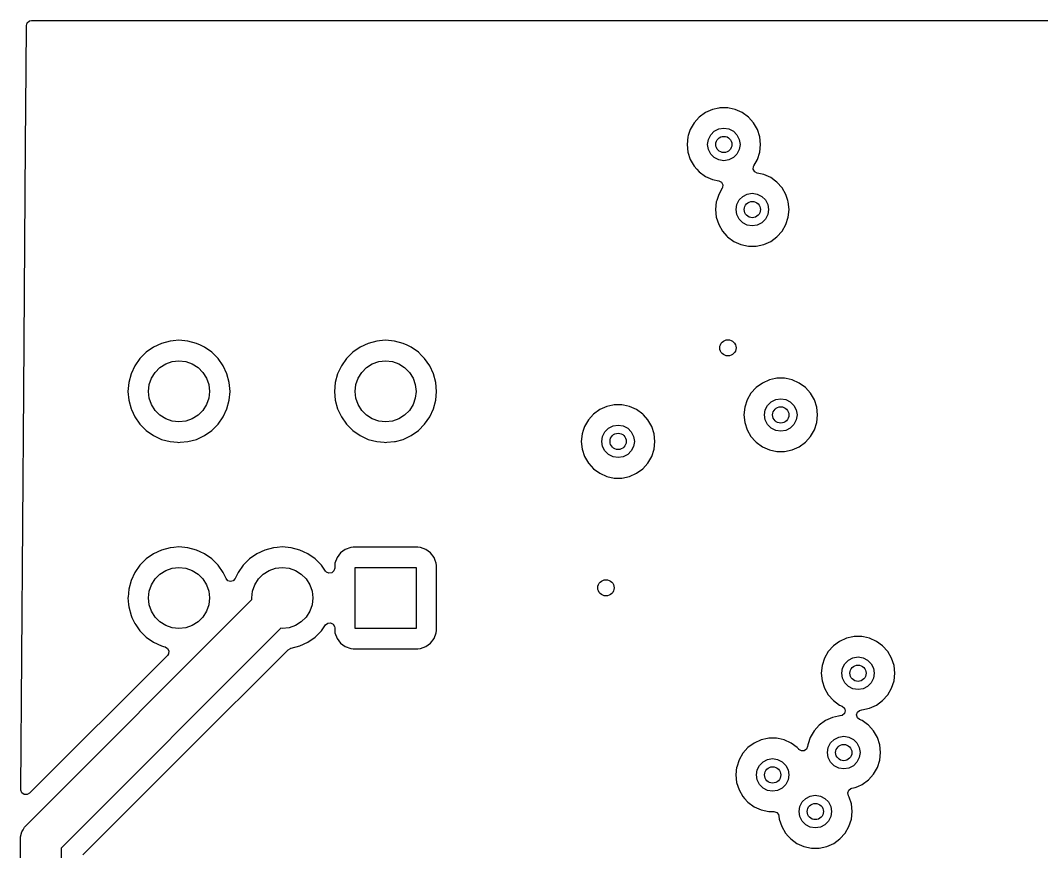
# Model space of a CAD drawing. Extents: x 0.53 to 4.07, y -3.29 to -0.61.
# Drawn here: x 0.531 to 1.52, y -1.417 to -0.612 of the extents above; entities that cross this region are included whole.
import ezdxf

# ---------------------------------------------------------------- set-up
doc = ezdxf.new("R2010")
doc.units = 0
doc.header["$MEASUREMENT"] = 0
doc.layers.add('BLACK', color=7, linetype='CONTINUOUS')

msp = doc.modelspace()

# ---------------------------------------------------------------- linework, layer by layer
at = {"layer": 'BLACK', "linetype": 'CONTINUOUS'}
for p, q in [((0.53806, -0.61444), (0.54015, -0.61265)), ((0.54015, -0.61265), (0.54215, -0.61222)), ((0.54215, -0.61222), (4.03239, -0.61222)), ((0.53697, -0.65945), (0.53727, -0.61707)), ((0.53727, -0.61707), (0.53806, -0.61444)), ((0.53645, -0.73228), (0.53697, -0.65945)), ((1.19477, -0.70141), (1.18875, -0.70579)), ((1.20158, -0.69838), (1.19477, -0.70141)), ((1.19477, -0.70141), (1.19477, -0.70141)), ((1.20759, -0.6971), (1.20158, -0.69838)), ((1.20158, -0.69838), (1.20158, -0.69838)), ((1.20887, -0.69683), (1.20759, -0.6971)), ((1.21632, -0.69683), (1.20887, -0.69683)), ((1.21787, -0.69716), (1.21632, -0.69683)), ((1.22361, -0.69838), (1.21787, -0.69716)), ((1.23042, -0.70141), (1.22361, -0.69838)), ((1.22361, -0.69838), (1.22361, -0.69838)), ((1.23645, -0.70579), (1.23042, -0.70141)), ((1.23042, -0.70141), (1.23042, -0.70141)), ((1.18376, -0.71133), (1.18003, -0.71778)), ((1.18875, -0.70579), (1.18376, -0.71133)), ((1.24144, -0.71133), (1.23645, -0.70579)), ((1.23645, -0.70579), (1.23645, -0.70579)), ((1.24516, -0.71778), (1.24144, -0.71133)), ((1.18003, -0.71778), (1.17811, -0.72371)), ((1.18003, -0.71778), (1.18003, -0.71778)), ((1.19986, -0.72303), (1.20334, -0.71954)), ((1.20334, -0.71954), (1.20773, -0.71731)), ((1.20773, -0.71731), (1.2126, -0.71654)), ((1.2126, -0.71654), (1.21746, -0.71731)), ((1.21746, -0.71731), (1.22185, -0.71954)), ((1.22185, -0.71954), (1.22534, -0.72303)), ((1.24747, -0.72487), (1.24516, -0.71778)), ((1.17773, -0.72487), (1.17695, -0.73228)), ((1.17811, -0.72371), (1.17773, -0.72487)), ((1.19685, -0.73228), (1.19762, -0.72742)), ((1.19762, -0.72742), (1.19986, -0.72303)), ((1.22534, -0.72303), (1.22758, -0.72742)), ((1.22758, -0.72742), (1.22835, -0.73228)), ((1.24825, -0.73228), (1.24747, -0.72487)), ((0.53475, -0.97126), (0.53645, -0.73228)), ((1.17695, -0.73228), (1.17773, -0.7397)), ((1.17773, -0.7397), (1.17773, -0.7397)), ((1.17773, -0.7397), (1.18003, -0.74678)), ((1.19762, -0.73715), (1.19685, -0.73228)), ((1.19986, -0.74154), (1.19762, -0.73715)), ((1.20334, -0.74502), (1.19986, -0.74154)), ((1.22534, -0.74154), (1.22185, -0.74502)), ((1.22758, -0.73715), (1.22534, -0.74154)), ((1.22835, -0.73228), (1.22758, -0.73715)), ((1.24516, -0.74678), (1.24747, -0.7397)), ((1.24747, -0.7397), (1.24825, -0.73228)), ((1.18003, -0.74678), (1.18003, -0.74678)), ((1.18003, -0.74678), (1.18376, -0.75324)), ((1.20773, -0.74726), (1.20334, -0.74502)), ((1.2126, -0.74803), (1.20773, -0.74726)), ((1.21746, -0.74726), (1.2126, -0.74803)), ((1.22185, -0.74502), (1.21746, -0.74726)), ((1.24168, -0.75282), (1.24516, -0.74678)), ((1.18376, -0.75324), (1.18654, -0.75632)), ((1.18654, -0.75632), (1.18875, -0.75878)), ((1.18875, -0.75878), (1.19477, -0.76316)), ((1.24114, -0.75632), (1.24132, -0.75358)), ((1.24247, -0.75873), (1.24114, -0.75632)), ((1.24132, -0.75358), (1.24168, -0.75282)), ((1.24489, -0.76004), (1.24247, -0.75873)), ((1.25117, -0.76137), (1.24489, -0.76004)), ((1.19477, -0.76316), (1.19477, -0.76316)), ((1.19477, -0.76316), (1.20158, -0.76619)), ((1.20158, -0.76619), (1.20158, -0.76619)), ((1.20158, -0.76619), (1.20158, -0.76619)), ((1.20158, -0.76619), (1.20786, -0.76752)), ((1.20786, -0.76752), (1.21029, -0.76883)), ((1.21029, -0.76883), (1.21161, -0.77124)), ((1.25798, -0.7644), (1.25117, -0.76137)), ((1.25117, -0.76137), (1.25117, -0.76137)), ((1.26257, -0.76774), (1.25798, -0.7644)), ((1.25798, -0.7644), (1.25798, -0.7644)), ((1.26401, -0.76878), (1.26257, -0.76774)), ((1.269, -0.77432), (1.26401, -0.76878)), ((1.20759, -0.78078), (1.20569, -0.78661)), ((1.21108, -0.77474), (1.20759, -0.78078)), ((1.20759, -0.78078), (1.20759, -0.78078)), ((1.21143, -0.77398), (1.21108, -0.77474)), ((1.21161, -0.77124), (1.21143, -0.77398)), ((1.2309, -0.78254), (1.23529, -0.7803)), ((1.23529, -0.7803), (1.24016, -0.77953)), ((1.24016, -0.77953), (1.24502, -0.7803)), ((1.24502, -0.7803), (1.24941, -0.78254)), ((1.27272, -0.78078), (1.269, -0.77432)), ((1.27462, -0.78661), (1.27272, -0.78078)), ((1.20529, -0.78786), (1.20451, -0.79528)), ((1.20569, -0.78661), (1.20529, -0.78786)), ((1.22441, -0.79528), (1.22518, -0.79041)), ((1.22518, -0.79041), (1.22742, -0.78602)), ((1.22742, -0.78602), (1.2309, -0.78254)), ((1.24941, -0.78254), (1.2529, -0.78602)), ((1.2529, -0.78602), (1.25513, -0.79041)), ((1.25513, -0.79041), (1.25591, -0.79528)), ((1.27503, -0.78786), (1.27462, -0.78661)), ((1.27581, -0.79528), (1.27503, -0.78786)), ((1.20451, -0.79528), (1.20529, -0.80269)), ((1.22518, -0.80014), (1.22441, -0.79528)), ((1.22742, -0.80453), (1.22518, -0.80014)), ((1.25513, -0.80014), (1.2529, -0.80453)), ((1.25591, -0.79528), (1.25513, -0.80014)), ((1.27503, -0.80269), (1.27581, -0.79528)), ((1.20529, -0.80269), (1.20529, -0.80269)), ((1.20529, -0.80269), (1.20759, -0.80977)), ((1.20759, -0.80977), (1.20759, -0.80977)), ((1.20759, -0.80977), (1.21132, -0.81623)), ((1.2309, -0.80802), (1.22742, -0.80453)), ((1.23529, -0.81025), (1.2309, -0.80802)), ((1.24016, -0.81102), (1.23529, -0.81025)), ((1.24502, -0.81025), (1.24016, -0.81102)), ((1.24941, -0.80802), (1.24502, -0.81025)), ((1.2529, -0.80453), (1.24941, -0.80802)), ((1.269, -0.81623), (1.27272, -0.80977)), ((1.27272, -0.80977), (1.27503, -0.80269)), ((1.21132, -0.81623), (1.21561, -0.82099)), ((1.26401, -0.82177), (1.269, -0.81623)), ((1.21561, -0.82099), (1.2163, -0.82177)), ((1.2163, -0.82177), (1.22233, -0.82615)), ((1.22233, -0.82615), (1.22233, -0.82615)), ((1.22233, -0.82615), (1.22914, -0.82918)), ((1.22914, -0.82918), (1.22914, -0.82918)), ((1.22914, -0.82918), (1.23643, -0.83073)), ((1.24388, -0.83073), (1.25117, -0.82918)), ((1.25117, -0.82918), (1.25798, -0.82615)), ((1.25798, -0.82615), (1.26401, -0.82177)), ((1.23643, -0.83073), (1.23643, -0.83073)), ((1.23643, -0.83073), (1.24388, -0.83073)), ((1.24388, -0.83073), (1.24388, -0.83073)), ((0.66033, -0.92846), (0.65327, -0.9334)), ((0.66814, -0.92482), (0.66033, -0.92846)), ((0.66033, -0.92846), (0.66033, -0.92846)), ((0.67646, -0.92259), (0.66814, -0.92482)), ((0.66814, -0.92482), (0.66814, -0.92482)), ((0.67932, -0.92234), (0.67646, -0.92259)), ((0.67646, -0.92259), (0.67646, -0.92259)), ((0.68504, -0.92184), (0.67932, -0.92234)), ((0.69362, -0.92259), (0.68504, -0.92184)), ((0.68504, -0.92184), (0.68504, -0.92184)), ((0.70194, -0.92482), (0.69362, -0.92259)), ((0.70585, -0.92664), (0.70194, -0.92482)), ((0.70194, -0.92482), (0.70194, -0.92482)), ((0.70194, -0.92482), (0.70194, -0.92482)), ((0.70975, -0.92846), (0.70585, -0.92664)), ((0.71681, -0.9334), (0.70975, -0.92846)), ((0.70975, -0.92846), (0.70975, -0.92846)), ((0.70975, -0.92846), (0.70975, -0.92846)), ((0.86033, -0.92846), (0.85327, -0.9334)), ((0.86814, -0.92482), (0.86033, -0.92846)), ((0.86033, -0.92846), (0.86033, -0.92846)), ((0.87646, -0.92259), (0.86814, -0.92482)), ((0.86814, -0.92482), (0.86814, -0.92482)), ((0.87932, -0.92234), (0.87646, -0.92259)), ((0.87646, -0.92259), (0.87646, -0.92259)), ((0.88504, -0.92184), (0.87932, -0.92234)), ((0.89362, -0.92259), (0.88504, -0.92184)), ((0.88504, -0.92184), (0.88504, -0.92184)), ((0.90194, -0.92482), (0.89362, -0.92259)), ((0.90585, -0.92664), (0.90194, -0.92482)), ((0.90194, -0.92482), (0.90194, -0.92482)), ((0.90194, -0.92482), (0.90194, -0.92482)), ((0.90975, -0.92846), (0.90585, -0.92664)), ((0.91681, -0.9334), (0.90975, -0.92846)), ((0.90975, -0.92846), (0.90975, -0.92846)), ((0.90975, -0.92846), (0.90975, -0.92846)), ((0.65327, -0.9334), (0.64718, -0.93949)), ((0.71998, -0.93658), (0.71681, -0.9334)), ((0.7229, -0.93949), (0.71998, -0.93658)), ((0.85327, -0.9334), (0.84718, -0.93949)), ((0.91998, -0.93658), (0.91681, -0.9334)), ((0.9229, -0.93949), (0.91998, -0.93658)), ((0.64224, -0.94655), (0.6386, -0.95436)), ((0.64718, -0.93949), (0.64224, -0.94655)), ((0.64224, -0.94655), (0.64224, -0.94655)), ((0.66195, -0.95285), (0.66663, -0.94817)), ((0.66663, -0.94817), (0.67223, -0.94466)), ((0.67223, -0.94466), (0.67847, -0.94247)), ((0.67847, -0.94247), (0.68504, -0.94173)), ((0.68504, -0.94173), (0.69161, -0.94247)), ((0.69161, -0.94247), (0.69785, -0.94466)), ((0.69785, -0.94466), (0.70345, -0.94817)), ((0.70345, -0.94817), (0.70812, -0.95285)), ((0.72784, -0.94655), (0.7229, -0.93949)), ((0.73148, -0.95436), (0.72784, -0.94655)), ((0.72784, -0.94655), (0.72784, -0.94655)), ((0.72784, -0.94655), (0.72784, -0.94655)), ((0.84224, -0.94655), (0.8386, -0.95436)), ((0.84718, -0.93949), (0.84224, -0.94655)), ((0.84224, -0.94655), (0.84224, -0.94655)), ((0.86195, -0.95285), (0.86663, -0.94817)), ((0.86663, -0.94817), (0.87223, -0.94466)), ((0.87223, -0.94466), (0.87847, -0.94247)), ((0.87847, -0.94247), (0.88504, -0.94173)), ((0.88504, -0.94173), (0.89161, -0.94247)), ((0.89161, -0.94247), (0.89785, -0.94466)), ((0.89785, -0.94466), (0.90345, -0.94817)), ((0.90345, -0.94817), (0.90812, -0.95285)), ((0.92784, -0.94655), (0.9229, -0.93949)), ((0.93148, -0.95436), (0.92784, -0.94655)), ((0.92784, -0.94655), (0.92784, -0.94655)), ((0.92784, -0.94655), (0.92784, -0.94655)), ((0.6386, -0.95436), (0.63637, -0.96268)), ((0.6386, -0.95436), (0.6386, -0.95436)), ((0.65625, -0.96469), (0.65844, -0.95845)), ((0.65844, -0.95845), (0.66195, -0.95285)), ((0.70812, -0.95285), (0.71164, -0.95845)), ((0.71164, -0.95845), (0.71383, -0.96469)), ((0.73371, -0.96268), (0.73148, -0.95436)), ((0.8386, -0.95436), (0.83637, -0.96268)), ((0.8386, -0.95436), (0.8386, -0.95436)), ((0.85625, -0.96469), (0.85844, -0.95845)), ((0.85844, -0.95845), (0.86195, -0.95285)), ((0.90812, -0.95285), (0.91164, -0.95845)), ((0.91164, -0.95845), (0.91383, -0.96469)), ((0.93371, -0.96268), (0.93148, -0.95436)), ((1.26271, -0.95891), (1.2567, -0.96019)), ((1.26399, -0.95864), (1.26271, -0.95891)), ((1.27144, -0.95864), (1.26399, -0.95864)), ((1.27299, -0.95897), (1.27144, -0.95864)), ((1.27873, -0.96019), (1.27299, -0.95897)), ((0.63637, -0.96268), (0.63562, -0.97126)), ((0.63637, -0.96268), (0.63637, -0.96268)), ((0.65551, -0.97126), (0.65625, -0.96469)), ((0.71383, -0.96469), (0.71457, -0.97126)), ((0.73446, -0.97126), (0.73371, -0.96268)), ((0.83637, -0.96268), (0.83562, -0.97126)), ((0.83637, -0.96268), (0.83637, -0.96268)), ((0.85551, -0.97126), (0.85625, -0.96469)), ((0.91383, -0.96469), (0.91457, -0.97126)), ((0.93446, -0.97126), (0.93371, -0.96268)), ((1.24386, -0.9676), (1.23888, -0.97314)), ((1.24989, -0.96322), (1.24386, -0.9676)), ((1.2567, -0.96019), (1.24989, -0.96322)), ((1.24989, -0.96322), (1.24989, -0.96322)), ((1.2567, -0.96019), (1.2567, -0.96019)), ((1.28554, -0.96322), (1.27873, -0.96019)), ((1.27873, -0.96019), (1.27873, -0.96019)), ((1.29157, -0.9676), (1.28554, -0.96322)), ((1.28554, -0.96322), (1.28554, -0.96322)), ((1.29656, -0.97314), (1.29157, -0.9676)), ((1.29157, -0.9676), (1.29157, -0.9676)), ((0.53201, -1.35677), (0.53475, -0.97126)), ((0.63562, -0.97126), (0.63637, -0.97984)), ((0.63562, -0.97126), (0.63562, -0.97126)), ((0.65625, -0.97783), (0.65551, -0.97126)), ((0.65844, -0.98407), (0.65625, -0.97783)), ((0.71383, -0.97783), (0.71164, -0.98407)), ((0.71457, -0.97126), (0.71383, -0.97783)), ((0.73371, -0.97984), (0.73446, -0.97126)), ((0.73446, -0.97126), (0.73446, -0.97126)), ((0.83562, -0.97126), (0.83637, -0.97984)), ((0.83562, -0.97126), (0.83562, -0.97126)), ((0.85625, -0.97783), (0.85551, -0.97126)), ((0.85844, -0.98407), (0.85625, -0.97783)), ((0.91383, -0.97783), (0.91164, -0.98407)), ((0.91457, -0.97126), (0.91383, -0.97783)), ((0.93371, -0.97984), (0.93446, -0.97126)), ((1.23888, -0.97314), (1.23515, -0.9796)), ((1.26285, -0.97912), (1.26772, -0.97835)), ((1.26772, -0.97835), (1.27258, -0.97912)), ((1.30028, -0.9796), (1.29656, -0.97314)), ((0.63637, -0.97984), (0.63637, -0.97984)), ((0.63637, -0.97984), (0.6386, -0.98816)), ((0.6386, -0.98816), (0.6386, -0.98816)), ((0.6386, -0.98816), (0.6386, -0.98816)), ((0.6386, -0.98816), (0.6389, -0.98881)), ((0.66195, -0.98967), (0.65844, -0.98407)), ((0.71164, -0.98407), (0.70812, -0.98967)), ((0.72784, -0.99597), (0.73148, -0.98816)), ((0.73148, -0.98816), (0.73371, -0.97984)), ((0.83637, -0.97984), (0.83637, -0.97984)), ((0.83637, -0.97984), (0.8386, -0.98816)), ((0.8386, -0.98816), (0.8386, -0.98816)), ((0.8386, -0.98816), (0.8386, -0.98816)), ((0.8386, -0.98816), (0.8389, -0.98881)), ((0.86195, -0.98967), (0.85844, -0.98407)), ((0.91164, -0.98407), (0.90812, -0.98967)), ((0.92784, -0.99597), (0.93148, -0.98816)), ((0.93148, -0.98816), (0.93371, -0.97984)), ((1.09922, -0.98578), (1.09241, -0.98881)), ((1.10523, -0.9845), (1.09922, -0.98578)), ((1.09922, -0.98578), (1.09922, -0.98578)), ((1.10651, -0.98423), (1.10523, -0.9845)), ((1.11396, -0.98423), (1.10651, -0.98423)), ((1.11551, -0.98456), (1.11396, -0.98423)), ((1.12125, -0.98578), (1.11551, -0.98456)), ((1.12806, -0.98881), (1.12125, -0.98578)), ((1.12125, -0.98578), (1.12125, -0.98578)), ((1.23285, -0.98668), (1.23207, -0.99409)), ((1.23287, -0.98661), (1.23285, -0.98668)), ((1.23515, -0.9796), (1.23287, -0.98661)), ((1.23515, -0.9796), (1.23515, -0.9796)), ((1.25274, -0.98923), (1.25498, -0.98484)), ((1.25498, -0.98484), (1.25846, -0.98135)), ((1.25846, -0.98135), (1.26285, -0.97912)), ((1.27258, -0.97912), (1.27697, -0.98135)), ((1.27697, -0.98135), (1.28046, -0.98484)), ((1.28046, -0.98484), (1.28269, -0.98923)), ((1.30259, -0.98668), (1.30028, -0.9796)), ((1.30336, -0.99409), (1.30259, -0.98668)), ((0.6389, -0.98881), (0.64224, -0.99597)), ((0.64224, -0.99597), (0.64224, -0.99597)), ((0.64224, -0.99597), (0.64718, -1.00303)), ((0.66663, -0.99435), (0.66195, -0.98967)), ((0.67223, -0.99786), (0.66663, -0.99435)), ((0.67847, -1.00005), (0.67223, -0.99786)), ((0.69785, -0.99786), (0.69161, -1.00005)), ((0.70345, -0.99435), (0.69785, -0.99786)), ((0.70812, -0.98967), (0.70345, -0.99435)), ((0.7229, -1.00303), (0.72784, -0.99597)), ((0.8389, -0.98881), (0.84224, -0.99597)), ((0.84224, -0.99597), (0.84224, -0.99597)), ((0.84224, -0.99597), (0.84718, -1.00303)), ((0.86663, -0.99435), (0.86195, -0.98967)), ((0.87223, -0.99786), (0.86663, -0.99435)), ((0.87847, -1.00005), (0.87223, -0.99786)), ((0.89785, -0.99786), (0.89161, -1.00005)), ((0.90345, -0.99435), (0.89785, -0.99786)), ((0.90812, -0.98967), (0.90345, -0.99435)), ((0.9229, -1.00303), (0.92784, -0.99597)), ((1.08638, -0.99319), (1.0814, -0.99873)), ((1.09241, -0.98881), (1.08638, -0.99319)), ((1.09241, -0.98881), (1.09241, -0.98881)), ((1.13409, -0.99319), (1.12806, -0.98881)), ((1.12806, -0.98881), (1.12806, -0.98881)), ((1.1349, -0.99409), (1.13409, -0.99319)), ((1.13409, -0.99319), (1.13409, -0.99319)), ((1.13908, -0.99873), (1.1349, -0.99409)), ((1.23207, -0.99409), (1.23285, -1.00151)), ((1.25197, -0.99409), (1.25274, -0.98923)), ((1.25274, -0.99896), (1.25197, -0.99409)), ((1.28269, -0.98923), (1.28346, -0.99409)), ((1.28346, -0.99409), (1.28269, -0.99896)), ((1.30259, -1.00151), (1.30336, -0.99409)), ((0.64718, -1.00303), (0.65327, -1.00912)), ((0.68504, -1.00079), (0.67847, -1.00005)), ((0.69161, -1.00005), (0.68504, -1.00079)), ((0.71681, -1.00912), (0.7229, -1.00303)), ((0.84718, -1.00303), (0.85327, -1.00912)), ((0.88504, -1.00079), (0.87847, -1.00005)), ((0.89161, -1.00005), (0.88504, -1.00079)), ((0.91681, -1.00912), (0.9229, -1.00303)), ((1.07767, -1.00519), (1.07639, -1.00912)), ((1.0814, -0.99873), (1.07767, -1.00519)), ((1.07767, -1.00519), (1.07767, -1.00519)), ((1.0975, -1.01043), (1.10098, -1.00694)), ((1.10098, -1.00694), (1.10537, -1.00471)), ((1.10537, -1.00471), (1.11024, -1.00394)), ((1.11024, -1.00394), (1.1151, -1.00471)), ((1.1151, -1.00471), (1.11949, -1.00694)), ((1.11949, -1.00694), (1.12298, -1.01043)), ((1.1428, -1.00519), (1.13908, -0.99873)), ((1.14511, -1.01227), (1.1428, -1.00519)), ((1.23285, -1.00151), (1.23285, -1.00151)), ((1.23285, -1.00151), (1.23515, -1.00859)), ((1.25498, -1.00335), (1.25274, -0.99896)), ((1.25846, -1.00683), (1.25498, -1.00335)), ((1.26285, -1.00907), (1.25846, -1.00683)), ((1.27697, -1.00683), (1.27258, -1.00907)), ((1.28046, -1.00335), (1.27697, -1.00683)), ((1.28269, -0.99896), (1.28046, -1.00335)), ((1.30028, -1.00859), (1.30259, -1.00151)), ((0.65327, -1.00912), (0.66033, -1.01406)), ((0.66033, -1.01406), (0.66814, -1.0177)), ((0.66814, -1.0177), (0.67646, -1.01993)), ((0.69362, -1.01993), (0.70194, -1.0177)), ((0.70194, -1.0177), (0.70975, -1.01406)), ((0.70975, -1.01406), (0.71681, -1.00912)), ((0.85327, -1.00912), (0.86033, -1.01406)), ((0.86033, -1.01406), (0.86814, -1.0177)), ((0.86814, -1.0177), (0.87646, -1.01993)), ((0.89453, -1.01969), (0.90194, -1.0177)), ((0.90194, -1.0177), (0.90975, -1.01406)), ((0.90975, -1.01406), (0.91681, -1.00912)), ((1.07537, -1.01227), (1.07459, -1.01969)), ((1.07639, -1.00912), (1.07537, -1.01227)), ((1.09449, -1.01969), (1.09526, -1.01482)), ((1.09526, -1.01482), (1.0975, -1.01043)), ((1.12298, -1.01043), (1.12521, -1.01482)), ((1.12521, -1.01482), (1.12598, -1.01969)), ((1.14588, -1.01969), (1.14511, -1.01227)), ((1.23515, -1.00859), (1.23515, -1.00859)), ((1.23515, -1.00859), (1.23888, -1.01505)), ((1.23888, -1.01505), (1.24327, -1.01993)), ((1.26772, -1.00984), (1.26285, -1.00907)), ((1.27258, -1.00907), (1.26772, -1.00984)), ((1.29157, -1.02059), (1.29656, -1.01505)), ((1.29656, -1.01505), (1.30028, -1.00859)), ((0.67646, -1.01993), (0.68366, -1.02056)), ((0.68366, -1.02056), (0.68504, -1.02068)), ((0.68504, -1.02068), (0.68615, -1.02058)), ((0.68504, -1.02068), (0.68504, -1.02068)), ((0.68504, -1.02068), (0.68504, -1.02068)), ((0.68615, -1.02058), (0.69362, -1.01993)), ((0.87646, -1.01993), (0.88366, -1.02056)), ((0.88366, -1.02056), (0.88504, -1.02068)), ((0.88504, -1.02068), (0.88615, -1.02058)), ((0.88504, -1.02068), (0.88504, -1.02068)), ((0.88504, -1.02068), (0.88504, -1.02068)), ((0.88615, -1.02058), (0.89362, -1.01993)), ((0.89362, -1.01993), (0.89453, -1.01969)), ((1.07459, -1.01969), (1.07537, -1.0271)), ((1.07537, -1.0271), (1.07537, -1.0271)), ((1.07537, -1.0271), (1.07767, -1.03418)), ((1.09526, -1.02455), (1.09449, -1.01969)), ((1.0975, -1.02894), (1.09526, -1.02455)), ((1.12521, -1.02455), (1.12298, -1.02894)), ((1.12598, -1.01969), (1.12521, -1.02455)), ((1.1428, -1.03418), (1.14511, -1.0271)), ((1.14511, -1.0271), (1.14588, -1.01969)), ((1.24327, -1.01993), (1.24386, -1.02059)), ((1.24386, -1.02059), (1.24989, -1.02497)), ((1.24989, -1.02497), (1.24989, -1.02497)), ((1.24989, -1.02497), (1.2567, -1.028)), ((1.2567, -1.028), (1.2567, -1.028)), ((1.2567, -1.028), (1.26399, -1.02955)), ((1.27144, -1.02955), (1.27873, -1.028)), ((1.27873, -1.028), (1.28554, -1.02497)), ((1.28554, -1.02497), (1.29157, -1.02059)), ((1.07767, -1.03418), (1.07767, -1.03418)), ((1.07767, -1.03418), (1.0814, -1.04064)), ((1.10098, -1.03243), (1.0975, -1.02894)), ((1.10537, -1.03466), (1.10098, -1.03243)), ((1.11024, -1.03543), (1.10537, -1.03466)), ((1.1151, -1.03466), (1.11024, -1.03543)), ((1.11949, -1.03243), (1.1151, -1.03466)), ((1.12298, -1.02894), (1.11949, -1.03243)), ((1.13908, -1.04064), (1.1428, -1.03418)), ((1.26399, -1.02955), (1.26399, -1.02955)), ((1.26399, -1.02955), (1.27144, -1.02955)), ((1.27144, -1.02955), (1.27144, -1.02955)), ((1.0814, -1.04064), (1.08176, -1.04104)), ((1.08176, -1.04104), (1.08638, -1.04618)), ((1.08638, -1.04618), (1.09241, -1.05056)), ((1.12806, -1.05056), (1.13409, -1.04618)), ((1.13409, -1.04618), (1.13908, -1.04064)), ((1.09241, -1.05056), (1.09241, -1.05056)), ((1.09241, -1.05056), (1.09922, -1.05359)), ((1.09922, -1.05359), (1.09922, -1.05359)), ((1.09922, -1.05359), (1.10651, -1.05514)), ((1.10651, -1.05514), (1.10651, -1.05514)), ((1.10651, -1.05514), (1.11396, -1.05514)), ((1.11396, -1.05514), (1.12125, -1.05359)), ((1.11396, -1.05514), (1.11396, -1.05514)), ((1.12125, -1.05359), (1.12806, -1.05056)), ((0.66814, -1.12482), (0.66033, -1.12846)), ((0.67646, -1.12259), (0.66814, -1.12482)), ((0.66814, -1.12482), (0.66814, -1.12482)), ((0.68001, -1.12228), (0.67646, -1.12259)), ((0.67646, -1.12259), (0.67646, -1.12259)), ((0.68504, -1.12184), (0.68001, -1.12228)), ((0.69362, -1.12259), (0.68504, -1.12184)), ((0.68504, -1.12184), (0.68504, -1.12184)), ((0.70194, -1.12482), (0.69362, -1.12259)), ((0.70553, -1.12649), (0.70194, -1.12482)), ((0.70194, -1.12482), (0.70194, -1.12482)), ((0.70194, -1.12482), (0.70194, -1.12482)), ((0.70975, -1.12846), (0.70553, -1.12649)), ((0.76814, -1.12482), (0.76033, -1.12846)), ((0.77646, -1.12259), (0.76814, -1.12482)), ((0.76814, -1.12482), (0.76814, -1.12482)), ((0.78001, -1.12228), (0.77646, -1.12259)), ((0.77646, -1.12259), (0.77646, -1.12259)), ((0.78504, -1.12184), (0.78001, -1.12228)), ((0.79362, -1.12259), (0.78504, -1.12184)), ((0.78504, -1.12184), (0.78504, -1.12184)), ((0.80194, -1.12482), (0.79362, -1.12259)), ((0.80553, -1.12649), (0.80194, -1.12482)), ((0.80194, -1.12482), (0.80194, -1.12482)), ((0.80194, -1.12482), (0.80194, -1.12482)), ((0.80975, -1.12846), (0.80553, -1.12649)), ((0.84597, -1.12426), (0.84144, -1.12766)), ((0.85128, -1.12228), (0.84597, -1.12426)), ((0.84597, -1.12426), (0.84597, -1.12426)), ((0.85363, -1.12203), (0.85128, -1.12228)), ((0.91645, -1.12203), (0.85363, -1.12203)), ((0.85363, -1.12203), (0.85363, -1.12203)), ((0.9188, -1.12228), (0.91645, -1.12203)), ((0.91645, -1.12203), (0.91645, -1.12203)), ((0.91645, -1.12203), (0.91645, -1.12203)), ((0.91645, -1.12203), (0.91645, -1.12203)), ((0.92411, -1.12426), (0.9188, -1.12228)), ((0.9188, -1.12228), (0.9188, -1.12228)), ((0.92864, -1.12766), (0.92411, -1.12426)), ((0.92411, -1.12426), (0.92411, -1.12426)), ((0.65327, -1.1334), (0.64718, -1.13949)), ((0.66033, -1.12846), (0.65327, -1.1334)), ((0.66033, -1.12846), (0.66033, -1.12846)), ((0.71681, -1.1334), (0.70975, -1.12846)), ((0.70975, -1.12846), (0.70975, -1.12846)), ((0.70975, -1.12846), (0.70975, -1.12846)), ((0.71998, -1.13658), (0.71681, -1.1334)), ((0.7229, -1.13949), (0.71998, -1.13658)), ((0.75327, -1.1334), (0.74718, -1.13949)), ((0.76033, -1.12846), (0.75327, -1.1334)), ((0.76033, -1.12846), (0.76033, -1.12846)), ((0.81681, -1.1334), (0.80975, -1.12846)), ((0.80975, -1.12846), (0.80975, -1.12846)), ((0.80975, -1.12846), (0.80975, -1.12846)), ((0.81998, -1.13658), (0.81681, -1.1334)), ((0.8229, -1.13949), (0.81998, -1.13658)), ((0.83804, -1.13219), (0.83606, -1.1375)), ((0.84144, -1.12766), (0.83804, -1.13219)), ((0.83804, -1.13219), (0.83804, -1.13219)), ((0.84144, -1.12766), (0.84144, -1.12766)), ((0.93204, -1.13219), (0.92864, -1.12766)), ((0.92864, -1.12766), (0.92864, -1.12766)), ((0.93305, -1.13491), (0.93204, -1.13219)), ((0.93204, -1.13219), (0.93204, -1.13219)), ((0.93402, -1.1375), (0.93305, -1.13491)), ((0.64224, -1.14655), (0.6386, -1.15436)), ((0.64718, -1.13949), (0.64224, -1.14655)), ((0.64224, -1.14655), (0.64224, -1.14655)), ((0.66663, -1.14817), (0.67223, -1.14466)), ((0.67223, -1.14466), (0.67847, -1.14247)), ((0.67847, -1.14247), (0.68504, -1.14173)), ((0.68504, -1.14173), (0.69161, -1.14247)), ((0.69161, -1.14247), (0.69785, -1.14466)), ((0.69785, -1.14466), (0.70345, -1.14817)), ((0.72784, -1.14655), (0.7229, -1.13949)), ((0.72816, -1.14724), (0.72784, -1.14655)), ((0.72784, -1.14655), (0.72784, -1.14655)), ((0.72784, -1.14655), (0.72784, -1.14655)), ((0.74224, -1.14655), (0.73946, -1.1525)), ((0.74718, -1.13949), (0.74224, -1.14655)), ((0.74224, -1.14655), (0.74224, -1.14655)), ((0.76663, -1.14817), (0.77223, -1.14466)), ((0.77223, -1.14466), (0.77847, -1.14247)), ((0.77847, -1.14247), (0.78504, -1.14173)), ((0.78504, -1.14173), (0.79161, -1.14247)), ((0.79161, -1.14247), (0.79785, -1.14466)), ((0.79785, -1.14466), (0.80345, -1.14817)), ((0.82693, -1.14525), (0.8229, -1.13949)), ((0.82773, -1.14614), (0.82693, -1.14525)), ((0.83023, -1.14728), (0.82773, -1.14614)), ((0.83295, -1.14689), (0.83023, -1.14728)), ((0.83503, -1.14509), (0.83295, -1.14689)), ((0.83581, -1.14245), (0.83503, -1.14509)), ((0.83587, -1.13922), (0.83581, -1.13985)), ((0.83581, -1.13985), (0.83581, -1.13985)), ((0.83581, -1.13985), (0.83581, -1.14245)), ((0.83606, -1.1375), (0.83587, -1.13922)), ((0.85551, -1.20079), (0.85551, -1.14173)), ((0.85551, -1.14173), (0.91457, -1.14173)), ((0.91457, -1.14173), (0.91457, -1.20079)), ((0.93427, -1.13985), (0.93402, -1.1375)), ((0.93427, -1.20267), (0.93427, -1.13985)), ((0.6386, -1.15436), (0.63637, -1.16268)), ((0.6386, -1.15436), (0.6386, -1.15436)), ((0.65844, -1.15845), (0.66195, -1.15285)), ((0.66195, -1.15285), (0.66663, -1.14817)), ((0.70345, -1.14817), (0.70812, -1.15285)), ((0.70812, -1.15285), (0.71164, -1.15845)), ((0.73061, -1.1525), (0.72816, -1.14724)), ((0.73237, -1.15453), (0.73061, -1.1525)), ((0.735, -1.15532), (0.73237, -1.15453)), ((0.73765, -1.15457), (0.735, -1.15532)), ((0.73946, -1.1525), (0.73765, -1.15457)), ((0.75844, -1.15845), (0.76195, -1.15285)), ((0.76195, -1.15285), (0.76663, -1.14817)), ((0.80345, -1.14817), (0.80812, -1.15285)), ((0.80812, -1.15285), (0.81164, -1.15845)), ((0.63637, -1.16268), (0.63568, -1.17054)), ((0.63637, -1.16268), (0.63637, -1.16268)), ((0.65551, -1.17126), (0.65625, -1.16469)), ((0.65625, -1.16469), (0.65844, -1.15845)), ((0.71164, -1.15845), (0.71383, -1.16469)), ((0.71383, -1.16469), (0.71457, -1.17126)), ((0.75551, -1.17126), (0.75625, -1.16469)), ((0.75625, -1.16469), (0.75844, -1.15845)), ((0.81164, -1.15845), (0.81383, -1.16469)), ((0.81383, -1.16469), (0.81457, -1.17126)), ((0.53726, -1.3912), (0.75568, -1.17278)), ((0.63568, -1.17054), (0.63562, -1.17126)), ((0.63562, -1.17126), (0.63617, -1.17758)), ((0.65625, -1.17783), (0.65551, -1.17126)), ((0.71457, -1.17126), (0.71383, -1.17783)), ((0.75568, -1.17278), (0.75551, -1.17126)), ((0.81457, -1.17126), (0.81383, -1.17783)), ((0.63617, -1.17758), (0.63637, -1.17984)), ((0.63637, -1.17984), (0.63637, -1.17984)), ((0.63637, -1.17984), (0.6386, -1.18816)), ((0.65844, -1.18407), (0.65625, -1.17783)), ((0.66195, -1.18967), (0.65844, -1.18407)), ((0.71164, -1.18407), (0.70812, -1.18967)), ((0.71383, -1.17783), (0.71164, -1.18407)), ((0.81164, -1.18407), (0.80812, -1.18967)), ((0.81383, -1.17783), (0.81164, -1.18407)), ((0.6386, -1.18816), (0.6386, -1.18816)), ((0.6386, -1.18816), (0.6386, -1.18816)), ((0.6386, -1.18816), (0.6395, -1.1901)), ((0.6395, -1.1901), (0.64224, -1.19597)), ((0.64224, -1.19597), (0.64323, -1.19738)), ((0.66663, -1.19435), (0.66195, -1.18967)), ((0.67223, -1.19786), (0.66663, -1.19435)), ((0.70345, -1.19435), (0.69785, -1.19786)), ((0.70812, -1.18967), (0.70345, -1.19435)), ((0.80345, -1.19435), (0.79785, -1.19786)), ((0.80812, -1.18967), (0.80345, -1.19435)), ((0.82693, -1.19727), (0.82907, -1.19556)), ((0.82907, -1.19556), (0.83181, -1.19527)), ((0.83181, -1.19527), (0.83427, -1.19651)), ((0.78352, -1.20062), (0.57087, -1.41327)), ((0.64323, -1.19738), (0.64718, -1.20303)), ((0.64718, -1.20303), (0.65327, -1.20912)), ((0.67847, -1.20005), (0.67223, -1.19786)), ((0.68504, -1.20079), (0.67847, -1.20005)), ((0.69161, -1.20005), (0.68504, -1.20079)), ((0.69785, -1.19786), (0.69161, -1.20005)), ((0.78504, -1.20079), (0.78352, -1.20062)), ((0.79161, -1.20005), (0.78504, -1.20079)), ((0.79785, -1.19786), (0.79161, -1.20005)), ((0.81681, -1.20912), (0.8229, -1.20303)), ((0.8229, -1.20303), (0.82693, -1.19727)), ((0.83427, -1.19651), (0.83566, -1.19888)), ((0.83566, -1.19888), (0.83581, -1.20007)), ((0.83581, -1.20007), (0.83581, -1.20267)), ((0.83581, -1.20267), (0.83581, -1.20267)), ((0.83581, -1.20267), (0.83606, -1.20502)), ((0.83606, -1.20502), (0.83804, -1.21033)), ((0.91457, -1.20079), (0.85551, -1.20079)), ((0.93204, -1.21033), (0.93402, -1.20502)), ((0.93402, -1.20502), (0.93427, -1.20267)), ((0.65327, -1.20912), (0.66033, -1.21406)), ((0.66033, -1.21406), (0.66814, -1.2177)), ((0.80194, -1.2177), (0.80975, -1.21406)), ((0.80975, -1.21406), (0.81681, -1.20912)), ((0.83804, -1.21033), (0.83804, -1.21033)), ((0.83804, -1.21033), (0.84144, -1.21486)), ((0.84144, -1.21486), (0.84144, -1.21486)), ((0.84144, -1.21486), (0.84597, -1.21826)), ((0.92411, -1.21826), (0.92864, -1.21486)), ((0.92864, -1.21486), (0.93204, -1.21033)), ((1.3247, -1.21322), (1.31867, -1.2176)), ((1.3315, -1.21019), (1.3247, -1.21322)), ((1.3247, -1.21322), (1.3247, -1.21322)), ((1.33752, -1.20891), (1.3315, -1.21019)), ((1.3315, -1.21019), (1.3315, -1.21019)), ((1.33879, -1.20864), (1.33752, -1.20891)), ((1.34625, -1.20864), (1.33879, -1.20864)), ((1.3478, -1.20897), (1.34625, -1.20864)), ((1.35354, -1.21019), (1.3478, -1.20897)), ((1.36034, -1.21322), (1.35354, -1.21019)), ((1.35354, -1.21019), (1.35354, -1.21019)), ((1.36637, -1.2176), (1.36034, -1.21322)), ((1.36034, -1.21322), (1.36034, -1.21322)), ((0.66814, -1.2177), (0.66814, -1.2177)), ((0.66814, -1.2177), (0.66814, -1.2177)), ((0.66814, -1.2177), (0.66997, -1.21819)), ((0.66997, -1.21819), (0.67161, -1.21863)), ((0.67161, -1.21863), (0.67396, -1.22006)), ((0.67483, -1.22527), (0.6738, -1.2268)), ((0.67396, -1.22006), (0.67516, -1.22254)), ((0.67516, -1.22254), (0.67483, -1.22527)), ((0.69114, -1.32087), (0.79067, -1.22133)), ((0.79067, -1.22133), (0.79308, -1.22002)), ((0.79308, -1.22002), (0.79342, -1.21996)), ((0.79342, -1.21996), (0.79362, -1.21993)), ((0.79362, -1.21993), (0.80194, -1.2177)), ((0.79362, -1.21993), (0.79362, -1.21993)), ((0.84597, -1.21826), (0.84597, -1.21826)), ((0.84597, -1.21826), (0.85128, -1.22024)), ((0.85128, -1.22024), (0.85128, -1.22024)), ((0.85128, -1.22024), (0.85154, -1.22027)), ((0.85154, -1.22027), (0.85363, -1.22049)), ((0.85363, -1.22049), (0.91645, -1.22049)), ((0.91645, -1.22049), (0.9188, -1.22024)), ((0.9188, -1.22024), (0.92411, -1.21826)), ((1.31368, -1.22314), (1.30995, -1.2296)), ((1.31867, -1.2176), (1.31368, -1.22314)), ((1.37136, -1.22314), (1.36637, -1.2176)), ((1.36637, -1.2176), (1.36637, -1.2176)), ((1.37509, -1.2296), (1.37136, -1.22314)), ((0.6738, -1.2268), (0.54034, -1.36025)), ((1.30995, -1.2296), (1.30766, -1.23665)), ((1.30995, -1.2296), (1.30995, -1.2296)), ((1.32754, -1.23923), (1.32978, -1.23484)), ((1.32978, -1.23484), (1.33326, -1.23135)), ((1.33326, -1.23135), (1.33765, -1.22912)), ((1.33765, -1.22912), (1.34252, -1.22835)), ((1.34252, -1.22835), (1.34739, -1.22912)), ((1.34739, -1.22912), (1.35178, -1.23135)), ((1.35178, -1.23135), (1.35526, -1.23484)), ((1.35526, -1.23484), (1.3575, -1.23923)), ((1.37739, -1.23668), (1.37509, -1.2296)), ((1.30765, -1.23668), (1.30687, -1.24409)), ((1.30687, -1.24409), (1.30765, -1.25151)), ((1.30766, -1.23665), (1.30765, -1.23668)), ((1.32677, -1.24409), (1.32754, -1.23923)), ((1.32754, -1.24896), (1.32677, -1.24409)), ((1.3575, -1.23923), (1.35827, -1.24409)), ((1.35827, -1.24409), (1.3575, -1.24896)), ((1.37817, -1.24409), (1.37739, -1.23668)), ((1.37739, -1.25151), (1.37817, -1.24409)), ((1.30765, -1.25151), (1.30765, -1.25151)), ((1.30765, -1.25151), (1.30995, -1.25859)), ((1.32978, -1.25335), (1.32754, -1.24896)), ((1.33326, -1.25683), (1.32978, -1.25335)), ((1.35526, -1.25335), (1.35178, -1.25683)), ((1.3575, -1.24896), (1.35526, -1.25335)), ((1.37509, -1.25859), (1.37739, -1.25151)), ((1.30995, -1.25859), (1.30995, -1.25859)), ((1.30995, -1.25859), (1.31368, -1.26505)), ((1.31368, -1.26505), (1.31867, -1.27059)), ((1.33765, -1.25907), (1.33326, -1.25683)), ((1.34252, -1.25984), (1.33765, -1.25907)), ((1.34739, -1.25907), (1.34252, -1.25984)), ((1.35178, -1.25683), (1.34739, -1.25907)), ((1.36637, -1.27059), (1.37136, -1.26505)), ((1.37136, -1.26505), (1.37509, -1.25859)), ((1.31867, -1.27059), (1.3247, -1.27497)), ((1.3247, -1.27497), (1.3247, -1.27497)), ((1.3247, -1.27497), (1.32718, -1.27607)), ((1.35354, -1.278), (1.36034, -1.27497)), ((1.36034, -1.27497), (1.36637, -1.27059)), ((1.32726, -1.28495), (1.32519, -1.28541)), ((1.32718, -1.27607), (1.32927, -1.27785)), ((1.32932, -1.28313), (1.32726, -1.28495)), ((1.32927, -1.27785), (1.33007, -1.28049)), ((1.33007, -1.28049), (1.32932, -1.28313)), ((1.34119, -1.28448), (1.34194, -1.28183)), ((1.34199, -1.28711), (1.34119, -1.28448)), ((1.34194, -1.28183), (1.344, -1.28001)), ((1.344, -1.28001), (1.34607, -1.27955)), ((1.34607, -1.27955), (1.34625, -1.27955)), ((1.34625, -1.27955), (1.35354, -1.278)), ((1.34625, -1.27955), (1.34625, -1.27955)), ((1.30489, -1.29437), (1.2999, -1.29991)), ((1.31092, -1.28999), (1.30489, -1.29437)), ((1.31772, -1.28696), (1.31092, -1.28999)), ((1.31092, -1.28999), (1.31092, -1.28999)), ((1.32374, -1.28568), (1.31772, -1.28696)), ((1.31772, -1.28696), (1.31772, -1.28696)), ((1.32501, -1.28541), (1.32374, -1.28568)), ((1.32519, -1.28541), (1.32501, -1.28541)), ((1.34408, -1.28889), (1.34199, -1.28711)), ((1.34656, -1.28999), (1.34408, -1.28889)), ((1.35158, -1.29364), (1.34656, -1.28999)), ((1.34656, -1.28999), (1.34656, -1.28999)), ((1.35259, -1.29437), (1.35158, -1.29364)), ((1.35758, -1.29991), (1.35259, -1.29437)), ((1.2999, -1.29991), (1.29617, -1.30637)), ((1.32387, -1.30589), (1.32874, -1.30512)), ((1.32874, -1.30512), (1.33361, -1.30589)), ((1.36131, -1.30637), (1.35758, -1.29991)), ((1.24202, -1.31165), (1.23599, -1.31603)), ((1.24883, -1.30862), (1.24202, -1.31165)), ((1.24202, -1.31165), (1.24202, -1.31165)), ((1.25484, -1.30734), (1.24883, -1.30862)), ((1.24883, -1.30862), (1.24883, -1.30862)), ((1.25612, -1.30707), (1.25484, -1.30734)), ((1.26357, -1.30707), (1.25612, -1.30707)), ((1.26512, -1.3074), (1.26357, -1.30707)), ((1.27086, -1.30862), (1.26512, -1.3074)), ((1.27767, -1.31165), (1.27086, -1.30862)), ((1.27086, -1.30862), (1.27086, -1.30862)), ((1.2837, -1.31603), (1.27767, -1.31165)), ((1.27767, -1.31165), (1.27767, -1.31165)), ((1.29371, -1.31497), (1.29266, -1.31752)), ((1.29387, -1.31345), (1.29371, -1.31497)), ((1.29424, -1.31231), (1.29387, -1.31345)), ((1.29617, -1.30637), (1.29424, -1.31231)), ((1.29617, -1.30637), (1.29617, -1.30637)), ((1.31376, -1.316), (1.316, -1.31161)), ((1.316, -1.31161), (1.31948, -1.30813)), ((1.31948, -1.30813), (1.32387, -1.30589)), ((1.33361, -1.30589), (1.338, -1.30813)), ((1.338, -1.30813), (1.34148, -1.31161)), ((1.34148, -1.31161), (1.34372, -1.316)), ((1.36361, -1.31345), (1.36131, -1.30637)), ((1.36439, -1.32087), (1.36361, -1.31345)), ((0.66949, -1.34252), (0.69114, -1.32087)), ((1.231, -1.32157), (1.22728, -1.32802)), ((1.23599, -1.31603), (1.231, -1.32157)), ((1.28523, -1.31773), (1.2837, -1.31603)), ((1.28529, -1.3178), (1.28523, -1.31773)), ((1.28766, -1.3192), (1.28529, -1.3178)), ((1.29041, -1.31909), (1.28766, -1.3192)), ((1.29266, -1.31752), (1.29041, -1.31909)), ((1.31299, -1.32087), (1.31376, -1.316)), ((1.31376, -1.32573), (1.31299, -1.32087)), ((1.34372, -1.316), (1.34449, -1.32087)), ((1.34449, -1.32087), (1.34372, -1.32573)), ((1.36361, -1.32828), (1.36439, -1.32087)), ((1.22728, -1.32802), (1.22504, -1.33491)), ((1.22728, -1.32802), (1.22728, -1.32802)), ((1.24487, -1.33765), (1.2471, -1.33326)), ((1.2471, -1.33326), (1.25059, -1.32978)), ((1.25059, -1.32978), (1.25498, -1.32754)), ((1.25498, -1.32754), (1.25984, -1.32677)), ((1.25984, -1.32677), (1.26471, -1.32754)), ((1.26471, -1.32754), (1.2691, -1.32978)), ((1.2691, -1.32978), (1.27258, -1.33326)), ((1.27258, -1.33326), (1.27482, -1.33765)), ((1.316, -1.33012), (1.31376, -1.32573)), ((1.31948, -1.33361), (1.316, -1.33012)), ((1.32387, -1.33584), (1.31948, -1.33361)), ((1.338, -1.33361), (1.33361, -1.33584)), ((1.34148, -1.33012), (1.338, -1.33361)), ((1.34372, -1.32573), (1.34148, -1.33012)), ((1.36131, -1.33537), (1.36361, -1.32828)), ((0.592, -1.42), (0.66949, -1.34252)), ((1.22497, -1.33511), (1.22419, -1.34252)), ((1.22419, -1.34252), (1.22497, -1.34993)), ((1.22504, -1.33491), (1.22497, -1.33511)), ((1.24409, -1.34252), (1.24487, -1.33765)), ((1.24487, -1.34739), (1.24409, -1.34252)), ((1.27482, -1.33765), (1.27559, -1.34252)), ((1.27559, -1.34252), (1.27482, -1.34739)), ((1.32874, -1.33661), (1.32387, -1.33584)), ((1.33361, -1.33584), (1.32874, -1.33661)), ((1.35259, -1.34736), (1.35758, -1.34182)), ((1.35758, -1.34182), (1.36131, -1.33537)), ((1.22497, -1.34993), (1.22497, -1.34993)), ((1.22497, -1.34993), (1.22728, -1.35702)), ((1.2471, -1.35178), (1.24487, -1.34739)), ((1.25059, -1.35526), (1.2471, -1.35178)), ((1.27258, -1.35178), (1.2691, -1.35526)), ((1.27482, -1.34739), (1.27258, -1.35178)), ((1.33976, -1.35477), (1.34243, -1.35358)), ((1.34243, -1.35358), (1.34656, -1.35174)), ((1.34656, -1.35174), (1.35259, -1.34736)), ((0.53202, -1.35715), (0.53201, -1.35677)), ((0.53298, -1.35973), (0.53202, -1.35715)), ((0.53518, -1.36138), (0.53298, -1.35973)), ((0.53793, -1.36157), (0.53518, -1.36138)), ((0.54034, -1.36025), (0.53793, -1.36157)), ((1.22728, -1.35702), (1.22728, -1.35702)), ((1.22728, -1.35702), (1.231, -1.36347)), ((1.231, -1.36347), (1.23264, -1.3653)), ((1.25498, -1.3575), (1.25059, -1.35526)), ((1.25984, -1.35827), (1.25498, -1.3575)), ((1.26471, -1.3575), (1.25984, -1.35827)), ((1.2691, -1.35526), (1.26471, -1.3575)), ((1.29192, -1.36521), (1.29631, -1.36298)), ((1.29631, -1.36298), (1.30118, -1.3622)), ((1.30118, -1.3622), (1.30605, -1.36298)), ((1.30605, -1.36298), (1.31044, -1.36521)), ((1.33265, -1.36), (1.33355, -1.3574)), ((1.3333, -1.36268), (1.33265, -1.36)), ((1.33375, -1.36345), (1.3333, -1.36268)), ((1.33355, -1.3574), (1.33571, -1.3557)), ((1.3339, -1.36393), (1.33375, -1.36345)), ((1.33375, -1.36345), (1.33375, -1.36345)), ((1.33375, -1.36345), (1.33375, -1.36345)), ((1.33605, -1.37054), (1.3339, -1.36393)), ((1.33571, -1.3557), (1.33651, -1.35546)), ((1.33651, -1.35546), (1.33976, -1.35477)), ((1.33976, -1.35477), (1.33976, -1.35477)), ((1.33976, -1.35477), (1.33976, -1.35477)), ((1.23264, -1.3653), (1.23599, -1.36901)), ((1.23599, -1.36901), (1.24202, -1.37339)), ((1.24202, -1.37339), (1.24202, -1.37339)), ((1.24202, -1.37339), (1.24883, -1.37642)), ((1.28543, -1.37795), (1.2862, -1.37309)), ((1.2862, -1.37309), (1.28844, -1.3687)), ((1.28844, -1.3687), (1.29192, -1.36521)), ((1.31044, -1.36521), (1.31392, -1.3687)), ((1.31392, -1.3687), (1.31616, -1.37309)), ((1.31616, -1.37309), (1.31693, -1.37795)), ((1.33683, -1.37795), (1.33605, -1.37054)), ((1.24883, -1.37642), (1.24883, -1.37642)), ((1.24883, -1.37642), (1.25612, -1.37797)), ((1.25612, -1.37797), (1.25612, -1.37797)), ((1.25612, -1.37797), (1.26114, -1.37797)), ((1.26114, -1.37797), (1.26378, -1.37875)), ((1.26378, -1.37875), (1.26558, -1.38083)), ((1.26558, -1.38083), (1.26599, -1.38234)), ((1.26599, -1.38234), (1.26631, -1.38536)), ((1.2862, -1.38282), (1.28543, -1.37795)), ((1.28844, -1.38721), (1.2862, -1.38282)), ((1.31616, -1.38282), (1.31392, -1.38721)), ((1.31693, -1.37795), (1.31616, -1.38282)), ((1.33605, -1.38536), (1.33683, -1.37795)), ((0.53418, -1.39554), (0.53556, -1.39313)), ((0.53556, -1.39313), (0.53726, -1.3912)), ((0.53556, -1.39313), (0.53556, -1.39313)), ((1.26631, -1.38536), (1.26631, -1.38536)), ((1.26631, -1.38536), (1.26861, -1.39245)), ((1.26861, -1.39245), (1.26862, -1.39245)), ((1.26862, -1.39245), (1.27234, -1.39891)), ((1.29192, -1.39069), (1.28844, -1.38721)), ((1.29631, -1.39293), (1.29192, -1.39069)), ((1.30118, -1.3937), (1.29631, -1.39293)), ((1.30605, -1.39293), (1.30118, -1.3937)), ((1.31044, -1.39069), (1.30605, -1.39293)), ((1.31392, -1.38721), (1.31044, -1.39069)), ((1.33002, -1.39891), (1.33375, -1.39245)), ((1.33375, -1.39245), (1.33605, -1.38536)), ((0.5315, -1.40512), (0.53166, -1.40255)), ((0.53166, -1.40255), (0.53299, -1.39758)), ((0.53166, -1.40255), (0.53166, -1.40255)), ((0.53299, -1.39758), (0.53418, -1.39554)), ((1.27234, -1.39891), (1.27496, -1.40182)), ((1.27496, -1.40182), (1.27733, -1.40444)), ((1.32503, -1.40444), (1.33002, -1.39891)), ((0.5315, -3.20866), (0.5315, -1.40512)), ((0.57087, -1.41327), (0.57087, -3.20051)), ((1.27733, -1.40444), (1.28336, -1.40882)), ((1.28336, -1.40882), (1.28336, -1.40882)), ((1.28336, -1.40882), (1.29017, -1.41186)), ((1.29017, -1.41186), (1.29017, -1.41186)), ((1.29017, -1.41186), (1.29745, -1.41341)), ((1.29745, -1.41341), (1.29745, -1.41341)), ((1.29745, -1.41341), (1.30491, -1.41341)), ((1.30491, -1.41341), (1.3122, -1.41186)), ((1.30491, -1.41341), (1.30491, -1.41341)), ((1.3122, -1.41186), (1.31901, -1.40882)), ((1.31901, -1.40882), (1.32503, -1.40444))]:
    msp.add_line(p, q, dxfattribs=at)
at = {"layer": 'BLACK'}
for centre in [(1.2126, -0.73228), (1.24016, -0.79528), (1.21654, -0.92913), (1.26772, -0.99409), (1.11024, -1.01969), (1.09843, -1.16142), (1.34252, -1.24409), (1.32874, -1.32087), (1.25984, -1.34252), (1.30118, -1.37795)]:
    msp.add_circle(centre, 0.00787, dxfattribs=at)

doc.saveas('drawing.dxf')
